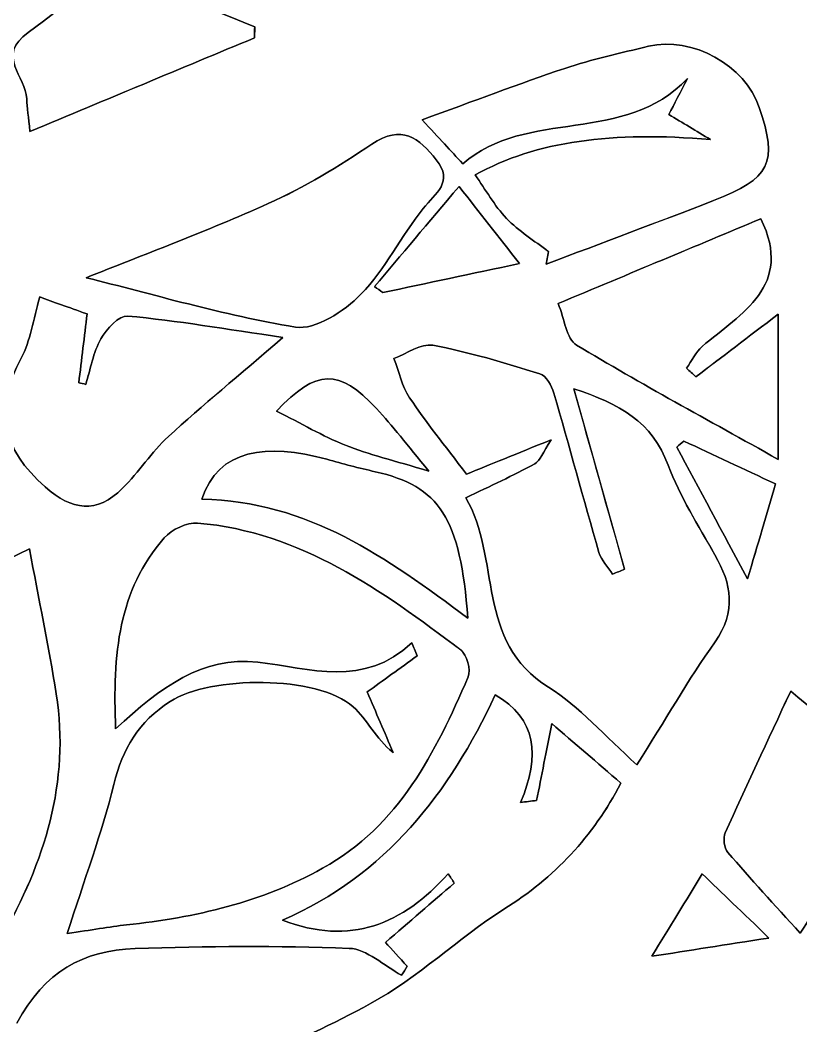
# Model space of a CAD drawing. Extents: x 105 to 524, y 66 to 486.
# Drawn here: x 351 to 393.5, y 252.7 to 307.4 of the extents above; entities that cross this region are included whole.
import ezdxf

# ---------------------------------------------------------------- set-up
doc = ezdxf.new("R2010")
doc.units = 0
doc.layers.add('tree', color=7, linetype='CONTINUOUS')

msp = doc.modelspace()

# ---------------------------------------------------------------- linework, layer by layer
at = {"layer": 'tree', "color": 7}
for p, q in [((363.787302, 307.029594), (363.782363, 306.428352)), ((363.787302, 307.029594), (363.782469, 306.428352)), ((363.782222, 306.428271), (363.782363, 306.428271)), ((379.65694, 294.110442), (379.776814, 294.792312)), ((379.65694, 294.110442), (379.776814, 294.792312)), ((379.776884, 294.792446), (379.656975, 294.110576)), ((379.776884, 294.792446), (379.656975, 294.110576)), ((379.776884, 294.792446), (379.776884, 294.792446)), ((354.622065, 293.373443), (354.622065, 293.373443)), ((354.6221, 293.373524), (354.6221, 293.373524)), ((370.304095, 292.890501), (370.304095, 292.890501)), ((370.304131, 292.890476), (370.304131, 292.890476)), ((380.302805, 291.966347), (380.302805, 291.966347)), ((380.302946, 291.966452), (380.302946, 291.966452)), ((392.276436, 283.489012), (392.276436, 291.393245)), ((392.276436, 283.489012), (392.276436, 291.393245)), ((392.276577, 291.393139), (392.276577, 283.488906)), ((392.276577, 291.393139), (392.276577, 283.488906)), ((365.327071, 290.12944), (365.327071, 290.12944)), ((365.327177, 290.129359), (365.327177, 290.129359)), ((381.153211, 287.331937), (383.91779, 277.508645)), ((381.153211, 287.331933), (383.91779, 277.508642)), ((364.982689, 286.119574), (364.982689, 286.119574)), ((364.982795, 286.119574), (364.982795, 286.119574)), ((387.13791, 284.486717), (387.13791, 284.486717)), ((387.138016, 284.486826), (387.138016, 284.486826)), ((360.914456, 281.317922), (360.914456, 281.317922)), ((360.914491, 281.317898), (360.914491, 281.317898)), ((375.274875, 281.397721), (375.274911, 281.397721)), ((375.274981, 281.397749), (375.274946, 281.397749)), ((392.954722, 270.874779), (392.954722, 270.874779)), ((392.954722, 270.874702), (392.954722, 270.874702)), ((356.220536, 268.82936), (356.220536, 268.82936)), ((356.220607, 268.829278), (356.220607, 268.829278)), ((391.77147, 257.447165), (391.77147, 257.447165)), ((391.77154, 257.447059), (391.77154, 257.447059)), ((372.086858, 255.916553), (372.086858, 255.916564)), ((372.086928, 255.916659), (372.086928, 255.916645))]:
    msp.add_line(p, q, dxfattribs=at)
for points in [[(314.693991, 485.646659), (430.535717, 485.646656), (524.44399, 391.738384), (524.443995, 275.896658)], [(351.465836, 306.719362), (353.690484, 308.285469), (355.605644, 310.534251), (358.798566, 309.098696)], [(351.465836, 306.719362), (353.690484, 308.285469), (355.605644, 310.534251), (358.798566, 309.098696)], [(358.798319, 309.098883), (355.605397, 310.53417), (353.690237, 308.285656), (351.465857, 306.719549)], [(358.798319, 309.098883), (355.605397, 310.53417), (353.690237, 308.285656), (351.465857, 306.719549)], [(363.787302, 307.029513), (362.122896, 307.716456), (360.439794, 308.360946), (358.798319, 309.098883)], [(363.787302, 307.029513), (362.122896, 307.716456), (360.439794, 308.360946), (358.798319, 309.098883)], [(358.798566, 309.098696), (360.440041, 308.361027), (362.123143, 307.716269), (363.787302, 307.029594)], [(358.798566, 309.098696), (360.440041, 308.361027), (362.123143, 307.716269), (363.787302, 307.029594)], [(363.782363, 306.428271), (363.785891, 306.628775), (363.785891, 306.829277), (363.787302, 307.029513)], [(363.782363, 306.428271), (363.785891, 306.628775), (363.785891, 306.829277), (363.787302, 307.029513)], [(351.465857, 306.719549), (349.672458, 305.456996), (351.345158, 304.308178), (351.384676, 303.113436)], [(351.465857, 306.719549), (349.672458, 305.456996), (351.345158, 304.308178), (351.384676, 303.113436)], [(351.384926, 303.11325), (351.345137, 304.308256), (349.672709, 305.456809), (351.465836, 306.719362)], [(351.384926, 303.11325), (351.345137, 304.308256), (349.672709, 305.456809), (351.465836, 306.719362)], [(385.223773, 305.968132), (387.596345, 306.534929), (390.464569, 304.931978), (391.242162, 302.64075)], [(385.223773, 305.968132), (387.596345, 306.534929), (390.464569, 304.931978), (391.242162, 302.64075)], [(391.242232, 302.64088), (390.464604, 304.932112), (387.596415, 306.535063), (385.223808, 305.967998)], [(391.242233, 302.64088), (390.464604, 304.932112), (387.596415, 306.535063), (385.223808, 305.967998)], [(363.782469, 306.428352), (359.775901, 304.758118), (355.769333, 303.087888), (351.559834, 301.333288)], [(363.782469, 306.428352), (359.775901, 304.758118), (355.769333, 303.087888), (351.559834, 301.333288)], [(351.559851, 301.33321), (355.769086, 303.087807), (359.775936, 304.758041), (363.782222, 306.428271)], [(351.559851, 301.33321), (355.769086, 303.087807), (359.775936, 304.758041), (363.782222, 306.428271)], [(380.658582, 304.761642), (382.148891, 305.258495), (383.692859, 305.6021), (385.223773, 305.968132)], [(380.658582, 304.761642), (382.148891, 305.258495), (383.692859, 305.6021), (385.223773, 305.968132)], [(385.223808, 305.967998), (383.692647, 305.602234), (382.148927, 305.258361), (380.658617, 304.761777)], [(385.223808, 305.967998), (383.692647, 305.602234), (382.148927, 305.258361), (380.658617, 304.761777)], [(372.902586, 301.965554), (375.717647, 302.987555), (378.169029, 303.931867), (380.658582, 304.761642)], [(372.902586, 301.965554), (375.717647, 302.987555), (378.169029, 303.931867), (380.658582, 304.761642)], [(380.658617, 304.761777), (378.169064, 303.932001), (375.717717, 302.987689), (372.902621, 301.96542)], [(380.658617, 304.761777), (378.169064, 303.932001), (375.717717, 302.987689), (372.902621, 301.96542)], [(387.333349, 304.210328), (383.927315, 300.581526), (378.582379, 302.612182), (375.108011, 299.57474)], [(387.333349, 304.210328), (383.927315, 300.581526), (378.582379, 302.612182), (375.108011, 299.57474)], [(375.108082, 299.574874), (378.582167, 302.612048), (383.927385, 300.58166), (387.333384, 304.210194)], [(375.108082, 299.574874), (378.582167, 302.612048), (383.927385, 300.58166), (387.333384, 304.210194)], [(387.333384, 304.210194), (386.972881, 303.507235), (386.61213, 302.804273), (386.328285, 302.251089)], [(387.333384, 304.210194), (386.972881, 303.507235), (386.61213, 302.804273), (386.328285, 302.251089)], [(386.328497, 302.250955), (386.612059, 302.804142), (386.972845, 303.507101), (387.333349, 304.210328)], [(386.328497, 302.250955), (386.612059, 302.804142), (386.972845, 303.507101), (387.333349, 304.210328)], [(351.384676, 303.113436), (351.401221, 302.61632), (351.479743, 302.121069), (351.559851, 301.33321)], [(351.384676, 303.113436), (351.401221, 302.61632), (351.479743, 302.121069), (351.559851, 301.33321)], [(351.559834, 301.333288), (351.479989, 302.12115), (351.401214, 302.616133), (351.384926, 303.11325)], [(351.559834, 301.333288), (351.479989, 302.12115), (351.401214, 302.616133), (351.384926, 303.11325)], [(388.744919, 297.567445), (391.854267, 298.770728), (392.263877, 299.629604), (391.242232, 302.64088)], [(388.744919, 297.567445), (391.854267, 298.770728), (392.263877, 299.629604), (391.242233, 302.64088)], [(391.242162, 302.64075), (392.263842, 299.629738), (391.854196, 298.770594), (388.74513, 297.567311)], [(391.242162, 302.64075), (392.263842, 299.629738), (391.854196, 298.770594), (388.74513, 297.567311)], [(386.328285, 302.251089), (387.057265, 301.814043), (387.823392, 301.354836), (388.589767, 300.89536)], [(386.328285, 302.251089), (387.057265, 301.814043), (387.823393, 301.354836), (388.589767, 300.89536)], [(388.589732, 300.895494), (387.823604, 301.354702), (387.05723, 301.814177), (386.328497, 302.250955)], [(388.589732, 300.895494), (387.823604, 301.354702), (387.05723, 301.814177), (386.328497, 302.250955)], [(370.165559, 300.64982), (371.775249, 301.73216), (372.729901, 300.977138), (373.670901, 299.790407)], [(370.165559, 300.64982), (371.775249, 301.73216), (372.729901, 300.977138), (373.670901, 299.790407)], [(373.670901, 299.790326), (372.729866, 300.977057), (371.775214, 301.732079), (370.165559, 300.649739)], [(373.670901, 299.790326), (372.729866, 300.977057), (371.775214, 301.732079), (370.165559, 300.649739)], [(375.108011, 299.57474), (374.435088, 300.304133), (373.867362, 300.91979), (372.902586, 301.965554)], [(375.108011, 299.57474), (374.435088, 300.304133), (373.867362, 300.91979), (372.902586, 301.965554)], [(372.902621, 301.96542), (373.867433, 300.919924), (374.435123, 300.304267), (375.108082, 299.574874)], [(372.902621, 301.96542), (373.867433, 300.919924), (374.435123, 300.304267), (375.108082, 299.574874)], [(375.788943, 298.965758), (379.086286, 300.821273), (383.296054, 301.339218), (388.589732, 300.895494)], [(375.788943, 298.965758), (379.086286, 300.821273), (383.296054, 301.339218), (388.589732, 300.895494)], [(388.589767, 300.89536), (383.296125, 301.339084), (379.086322, 300.821408), (375.789014, 298.965624)], [(388.589767, 300.89536), (383.296125, 301.339084), (379.086322, 300.821407), (375.789014, 298.965624)], [(370.165559, 300.649739), (368.368157, 299.441115), (366.495436, 298.290163), (364.524466, 297.406187)], [(370.165559, 300.649739), (368.368157, 299.441115), (366.495436, 298.290163), (364.524466, 297.406187)], [(364.524502, 297.406), (366.495471, 298.289976), (368.368157, 299.441196), (370.165559, 300.64982)], [(364.524502, 297.406), (366.495471, 298.289976), (368.368157, 299.441196), (370.165559, 300.64982)], [(372.959242, 297.139208), (373.630296, 297.977528), (374.630068, 298.580369), (373.670901, 299.790326)], [(372.959242, 297.139208), (373.630296, 297.977528), (374.630068, 298.580369), (373.670901, 299.790326)], [(373.670901, 299.790407), (374.630103, 298.58045), (373.630331, 297.977606), (372.959277, 297.139021)], [(373.670901, 299.790407), (374.630103, 298.58045), (373.630331, 297.977606), (372.959277, 297.139021)], [(377.491025, 296.602175), (376.829849, 297.293122), (376.354799, 298.162144), (375.788943, 298.965758)], [(377.491025, 296.602175), (376.829849, 297.293122), (376.354799, 298.162144), (375.788943, 298.965758)], [(375.789014, 298.965624), (376.354587, 298.162278), (376.829884, 297.293256), (377.491061, 296.602309)], [(375.789014, 298.965624), (376.354587, 298.162278), (376.829884, 297.293256), (377.491061, 296.602309)], [(370.304095, 292.890501), (371.755952, 294.610123), (373.207562, 296.330014), (374.906434, 298.342251)], [(370.304095, 292.890501), (371.755952, 294.610123), (373.207562, 296.330014), (374.906434, 298.342251)], [(374.906469, 298.342223), (373.207597, 296.329989), (371.755988, 294.610367), (370.304131, 292.890476)], [(374.906469, 298.342223), (373.207597, 296.329989), (371.755988, 294.610367), (370.304131, 292.890476)], [(374.906434, 298.342251), (376.0349, 296.905091), (377.024547, 295.644944), (378.201873, 294.145578)], [(374.906434, 298.342251), (376.0349, 296.905091), (377.024547, 295.644944), (378.201873, 294.145578)], [(378.201908, 294.14555), (377.024547, 295.645184), (376.034935, 296.905066), (374.906469, 298.342223)], [(378.201908, 294.14555), (377.024547, 295.645184), (376.034935, 296.905066), (374.906469, 298.342223)], [(364.524466, 297.406187), (361.129933, 295.883598), (357.63394, 294.586872), (354.622065, 293.373443)], [(364.524466, 297.406187), (361.129933, 295.883598), (357.63394, 294.586872), (354.622065, 293.373443)], [(354.6221, 293.373524), (357.633976, 294.586949), (361.129968, 295.883411), (364.524502, 297.406)], [(354.6221, 293.373524), (357.633976, 294.586949), (361.129968, 295.883411), (364.524502, 297.406)], [(388.74513, 297.567311), (385.722601, 296.397669), (382.686948, 295.261397), (379.65694, 294.110442)], [(388.74513, 297.567311), (385.722601, 296.397669), (382.686948, 295.261397), (379.65694, 294.110442)], [(379.656975, 294.110576), (382.687019, 295.261531), (385.722389, 296.397803), (388.744919, 297.567445)], [(379.656975, 294.110576), (382.687019, 295.261531), (385.722389, 296.397803), (388.744919, 297.567445)], [(369.565802, 292.473182), (370.898032, 293.829447), (371.757046, 295.637172), (372.959242, 297.139208)], [(369.565802, 292.473182), (370.898032, 293.829447), (371.757046, 295.637172), (372.959242, 297.139208)], [(372.959277, 297.139021), (371.757081, 295.636985), (370.898032, 293.829525), (369.565802, 292.473264)], [(372.959277, 297.139021), (371.757081, 295.636985), (370.898032, 293.829525), (369.565802, 292.473264)], [(379.776814, 294.792312), (379.007229, 295.388213), (378.156717, 295.906691), (377.491025, 296.602175)], [(379.776814, 294.792312), (379.007229, 295.388213), (378.156717, 295.906691), (377.491025, 296.602175)], [(377.491061, 296.602309), (378.156787, 295.906825), (379.007299, 295.388348), (379.776884, 294.792446)], [(377.491061, 296.602309), (378.156787, 295.906825), (379.007299, 295.388347), (379.776884, 294.792446)], [(380.302805, 291.966347), (384.220438, 293.606943), (387.816302, 295.112715), (391.328592, 296.583248)], [(380.302805, 291.966347), (384.220438, 293.606943), (387.816302, 295.112715), (391.328592, 296.583248)], [(391.328734, 296.583354), (387.816443, 295.112556), (384.220579, 293.606784), (380.302946, 291.966452)], [(391.328734, 296.583354), (387.816443, 295.112556), (384.220579, 293.606784), (380.302946, 291.966452)], [(388.143574, 289.637311), (390.266484, 291.455718), (393.114389, 292.901956), (391.328734, 296.583354)], [(388.143574, 289.637311), (390.266484, 291.455718), (393.114389, 292.901956), (391.328734, 296.583354)], [(391.328592, 296.583248), (393.114248, 292.901846), (390.266343, 291.455613), (388.143715, 289.637474)], [(391.328592, 296.583248), (393.114248, 292.901846), (390.266343, 291.455613), (388.143715, 289.637474)], [(378.201873, 294.145578), (375.558791, 293.584919), (373.163218, 293.076588), (370.767681, 292.568521)], [(378.201873, 294.145578), (375.558791, 293.584919), (373.163218, 293.076588), (370.767681, 292.568521)], [(370.767716, 292.568496), (373.163253, 293.076828), (375.558826, 293.584891), (378.201908, 294.14555)], [(370.767716, 292.568496), (373.163253, 293.076828), (375.558826, 293.584891), (378.201908, 294.14555)], [(354.622065, 293.373443), (358.207804, 292.488401), (362.062959, 291.343588), (366.000101, 290.690554)], [(354.622065, 293.373443), (358.207804, 292.488401), (362.062959, 291.343588), (366.000101, 290.690554)], [(365.999854, 290.690632), (362.062959, 291.343669), (358.207557, 292.488482), (354.6221, 293.373524)], [(365.999854, 290.690632), (362.062959, 291.343669), (358.207557, 292.488482), (354.6221, 293.373524)], [(370.767681, 292.568521), (370.613058, 292.67585), (370.458436, 292.783175), (370.304095, 292.890501)], [(370.767681, 292.568521), (370.613058, 292.67585), (370.458436, 292.783175), (370.304095, 292.890501)], [(370.304131, 292.890476), (370.458471, 292.783147), (370.613093, 292.675822), (370.767716, 292.568496)], [(370.304131, 292.890476), (370.458471, 292.783147), (370.613093, 292.675822), (370.767716, 292.568496)], [(351.077918, 288.992903), (351.59436, 289.941483), (351.730014, 291.097779), (352.089706, 292.329895)], [(351.077918, 288.992903), (351.59436, 289.941483), (351.730014, 291.097779), (352.089706, 292.329895)], [(352.089519, 292.329814), (351.730091, 291.097698), (351.594441, 289.94167), (351.077996, 288.992822)], [(352.089519, 292.329814), (351.730091, 291.097698), (351.594441, 289.94167), (351.077996, 288.992822)], [(354.666656, 291.401257), (353.637779, 291.772093), (352.82572, 292.064701), (352.089519, 292.329814)], [(354.666656, 291.401257), (353.637779, 291.772093), (352.82572, 292.064701), (352.089519, 292.329814)], [(352.089706, 292.329895), (352.82565, 292.064518), (353.637956, 291.771906), (354.666832, 291.401334)], [(352.089706, 292.329895), (352.82565, 292.064518), (353.637956, 291.771906), (354.666832, 291.401334)], [(369.565802, 292.473264), (368.661915, 291.552715), (367.083199, 290.510955), (365.999854, 290.690632)], [(369.565802, 292.473264), (368.661915, 291.552715), (367.083199, 290.510955), (365.999854, 290.690632)], [(366.000101, 290.690554), (367.083164, 290.510874), (368.661879, 291.552902), (369.565802, 292.473182)], [(366.000101, 290.690554), (367.083164, 290.510874), (368.661879, 291.552902), (369.565802, 292.473182)], [(381.306317, 289.708756), (380.745259, 290.047557), (380.644859, 291.148851), (380.302805, 291.966347)], [(381.306317, 289.708756), (380.745259, 290.047557), (380.644859, 291.148851), (380.302805, 291.966347)], [(380.302946, 291.966452), (380.645, 291.148957), (380.745153, 290.047394), (381.306176, 289.708865)], [(380.302946, 291.966452), (380.645, 291.148957), (380.745153, 290.047394), (381.306176, 289.708865)], [(354.666832, 291.401334), (354.521029, 290.187373), (354.36937, 288.923755), (354.217711, 287.660133)], [(354.666832, 291.401334), (354.521029, 290.187373), (354.36937, 288.923755), (354.217711, 287.660133)], [(354.217781, 287.660052), (354.369441, 288.923674), (354.521135, 290.187292), (354.666656, 291.401257)], [(354.217781, 287.660052), (354.369441, 288.923674), (354.521135, 290.187292), (354.666656, 291.401257)], [(355.415885, 290.044272), (355.717898, 290.58544), (356.417245, 291.332454), (356.873881, 291.289472)], [(355.415885, 290.044272), (355.717898, 290.58544), (356.417245, 291.332454), (356.873881, 291.289472)], [(356.873951, 291.289391), (356.417316, 291.332373), (355.717969, 290.585363), (355.415956, 290.044459)], [(356.873951, 291.289391), (356.417316, 291.332373), (355.717969, 290.585363), (355.415956, 290.044459)], [(356.873881, 291.289472), (359.559684, 291.037172), (362.226013, 290.579835), (365.327071, 290.12944)], [(356.873881, 291.289472), (359.559684, 291.037172), (362.226013, 290.579835), (365.327071, 290.12944)], [(365.327177, 290.129359), (362.226119, 290.579757), (359.559507, 291.037095), (356.873951, 291.289391)], [(365.327177, 290.129359), (362.226119, 290.579757), (359.559507, 291.037095), (356.873951, 291.289391)], [(392.276436, 291.393245), (390.621379, 290.133363), (389.20928, 289.058498), (387.796969, 287.983634)], [(392.276436, 291.393245), (390.621379, 290.133363), (389.20928, 289.058498), (387.796969, 287.983634)], [(387.797075, 287.983792), (389.209174, 289.05866), (390.621238, 290.133257), (392.276577, 291.393139)], [(387.797075, 287.983792), (389.209174, 289.05866), (390.621238, 290.133257), (392.276577, 291.393139)], [(355.415956, 290.044459), (355.000454, 289.299848), (354.856521, 288.403594), (354.596171, 287.572482)], [(355.415956, 290.044459), (355.000454, 289.299848), (354.856521, 288.403594), (354.596171, 287.572482)], [(354.596347, 287.572563), (354.85645, 288.403676), (355.000384, 289.299661), (355.415885, 290.044272)], [(354.596347, 287.572563), (354.85645, 288.403676), (355.000384, 289.299661), (355.415885, 290.044272)], [(359.092218, 284.728871), (360.946488, 286.43381), (362.895303, 288.035697), (365.327177, 290.129359)], [(359.092218, 284.728871), (360.946488, 286.43381), (362.895303, 288.035697), (365.327177, 290.129359)], [(365.327071, 290.12944), (362.89548, 288.035774), (360.946665, 286.433623), (359.092394, 284.728952)], [(365.327071, 290.12944), (362.89548, 288.035774), (360.946665, 286.433623), (359.092394, 284.728952)], [(371.365004, 288.983981), (372.072112, 289.241618), (372.837428, 289.815626), (373.475356, 289.697887)], [(371.365004, 288.983981), (372.072112, 289.241618), (372.837428, 289.815626), (373.475356, 289.697887)], [(373.475179, 289.697922), (372.837498, 289.815658), (372.071935, 289.24165), (371.36511, 288.984013)], [(373.475179, 289.697918), (372.837498, 289.815655), (372.071935, 289.241646), (371.36511, 288.984009)], [(379.307725, 288.143558), (377.386709, 288.743464), (375.449359, 289.333224), (373.475179, 289.697922)], [(379.307725, 288.143555), (377.386709, 288.743461), (375.449359, 289.33322), (373.475179, 289.697918)], [(373.475356, 289.697887), (375.449289, 289.333192), (377.386603, 288.743432), (379.307654, 288.143527)], [(373.475356, 289.697887), (375.449289, 289.333192), (377.386603, 288.743432), (379.307654, 288.143527)], [(381.306176, 289.708865), (384.806437, 287.596245), (388.409815, 285.654224), (392.276436, 283.489012)], [(381.306176, 289.708865), (384.806437, 287.596245), (388.409815, 285.654224), (392.276436, 283.489012)], [(392.276577, 283.488906), (388.409674, 285.654119), (384.806578, 287.596139), (381.306317, 289.708756)], [(392.276577, 283.488906), (388.409674, 285.654119), (384.806578, 287.596139), (381.306317, 289.708756)], [(387.282373, 288.452186), (387.565971, 288.851587), (387.782788, 289.328416), (388.143574, 289.637311)], [(387.282373, 288.452186), (387.565971, 288.851587), (387.782788, 289.328416), (388.143574, 289.637311)], [(388.143715, 289.637474), (387.782682, 289.32831), (387.565829, 288.851481), (387.282514, 288.452077)], [(388.143715, 289.637474), (387.782682, 289.32831), (387.565829, 288.851481), (387.282514, 288.452077)], [(352.390654, 281.987858), (350.043164, 284.048415), (349.580662, 286.243), (351.077918, 288.992903)], [(352.390654, 281.987858), (350.043164, 284.048415), (349.580662, 286.243), (351.077918, 288.992903)], [(351.077996, 288.992822), (349.58074, 286.242919), (350.043242, 284.048338), (352.390467, 281.987777)], [(351.077996, 288.992822), (349.58074, 286.242919), (350.043242, 284.048338), (352.390467, 281.987777)], [(372.218162, 286.843329), (371.802413, 287.469665), (371.64137, 288.265002), (371.365004, 288.983981)], [(372.218162, 286.843329), (371.802413, 287.469665), (371.64137, 288.265002), (371.365004, 288.983981)], [(371.36511, 288.984013), (371.641476, 288.265034), (371.802484, 287.4697), (372.218267, 286.843361)], [(371.36511, 288.984009), (371.641476, 288.26503), (371.802484, 287.469696), (372.218268, 286.843357)], [(370.414409, 286.259203), (368.360925, 288.458593), (367.168359, 288.417212), (364.982689, 286.119574)], [(370.414409, 286.259203), (368.360925, 288.458593), (367.168359, 288.417212), (364.982689, 286.119574)], [(364.982795, 286.119574), (367.168465, 288.417212), (368.360784, 288.458592), (370.414515, 286.259203)], [(364.982795, 286.119574), (367.168465, 288.417212), (368.360784, 288.458592), (370.414515, 286.259203)], [(387.796969, 287.983634), (387.625519, 288.139819), (387.454069, 288.296001), (387.282373, 288.452186)], [(387.796969, 287.983634), (387.625519, 288.139819), (387.454069, 288.296001), (387.282373, 288.452186)], [(387.282514, 288.452077), (387.453964, 288.295895), (387.625378, 288.139978), (387.797075, 287.983792)], [(387.282514, 288.452077), (387.453964, 288.295895), (387.625378, 288.139978), (387.797075, 287.983792)], [(379.307654, 288.143527), (379.642758, 288.038868), (379.950663, 287.496899), (380.067079, 287.097495)], [(379.307654, 288.143527), (379.642758, 288.038868), (379.950663, 287.496899), (380.067079, 287.097495)], [(380.067185, 287.097526), (379.950733, 287.496931), (379.642864, 288.038903), (379.307725, 288.143558)], [(380.067185, 287.097523), (379.950733, 287.496927), (379.642864, 288.0389), (379.307725, 288.143555)], [(354.217711, 287.660133), (354.344005, 287.631029), (354.470053, 287.601664), (354.596347, 287.572563)], [(354.217711, 287.660133), (354.344005, 287.631029), (354.470053, 287.601664), (354.596347, 287.572563)], [(354.596171, 287.572482), (354.470123, 287.601833), (354.343829, 287.630951), (354.217781, 287.660052)], [(354.596171, 287.572482), (354.470123, 287.601833), (354.343829, 287.630951), (354.217781, 287.660052)], [(386.286904, 283.175047), (385.419847, 285.527415), (383.637155, 286.519246), (381.153211, 287.331937)], [(386.286904, 283.175043), (385.419847, 285.527411), (383.637155, 286.519243), (381.153211, 287.331933)], [(383.917719, 277.50861), (383.019159, 280.701432), (382.120563, 283.894258), (381.153388, 287.331905)], [(381.153388, 287.331905), (383.637331, 286.519214), (385.419776, 285.52738), (386.286834, 283.175011)], [(383.917719, 277.50861), (383.019159, 280.701432), (382.120563, 283.894258), (381.153388, 287.331905)], [(381.153388, 287.331905), (383.637331, 286.519214), (385.419776, 285.52738), (386.286834, 283.175011)], [(375.310682, 282.688305), (374.106369, 284.287789), (373.095661, 285.521238), (372.218162, 286.843329)], [(375.310682, 282.688305), (374.106369, 284.287789), (373.095661, 285.521238), (372.218162, 286.843329)], [(372.218267, 286.843361), (373.095732, 285.521273), (374.106475, 284.287821), (375.310788, 282.68834)], [(372.218268, 286.843357), (373.095732, 285.521269), (374.106475, 284.287817), (375.310788, 282.688337)], [(380.067079, 287.097495), (380.907431, 284.215702), (381.678639, 281.313886), (382.51765, 278.431561)], [(380.067079, 287.097495), (380.907431, 284.215702), (381.678639, 281.313886), (382.51765, 278.431561)], [(382.517756, 278.431597), (381.678709, 281.313922), (380.907537, 284.215738), (380.067185, 287.097526)], [(382.517756, 278.431593), (381.678709, 281.313918), (380.907537, 284.215734), (380.067185, 287.097523)], [(373.268734, 282.845588), (372.05853, 284.301166), (371.285735, 285.326374), (370.414409, 286.259203)], [(373.268734, 282.845588), (372.05853, 284.301166), (371.285735, 285.326374), (370.414409, 286.259203)], [(370.414515, 286.259203), (371.285841, 285.326374), (372.058389, 284.301166), (373.26884, 282.845588)], [(370.414515, 286.259203), (371.285841, 285.326374), (372.058389, 284.301166), (373.26884, 282.845588)], [(364.982689, 286.119574), (366.31439, 285.448117), (367.478663, 284.758504), (368.72037, 284.263521)], [(364.982689, 286.119574), (366.31439, 285.448117), (367.478663, 284.758504), (368.72037, 284.263521)], [(368.720194, 284.263521), (367.478486, 284.758504), (366.314496, 285.448117), (364.982795, 286.119574)], [(368.720194, 284.263521), (367.478486, 284.758504), (366.314496, 285.448117), (364.982795, 286.119574)], [(359.092394, 284.728952), (358.175948, 283.88636), (357.484045, 282.80402), (356.601219, 281.919243)], [(359.092394, 284.728952), (358.175948, 283.88636), (357.484045, 282.80402), (356.601219, 281.919243)], [(356.601324, 281.919165), (357.484116, 282.804207), (358.175736, 283.886279), (359.092218, 284.728871)], [(356.601324, 281.919165), (357.484116, 282.804207), (358.175736, 283.886279), (359.092218, 284.728871)], [(367.707227, 283.495687), (364.456098, 284.394077), (361.797247, 284.073166), (360.914456, 281.317922)], [(367.707228, 283.495686), (364.456098, 284.394077), (361.797247, 284.073166), (360.914456, 281.317922)], [(360.914491, 281.317898), (361.797318, 284.073138), (364.456169, 284.394049), (367.707298, 283.495658)], [(360.914491, 281.317898), (361.797318, 284.073138), (364.456169, 284.394049), (367.707298, 283.495658)], [(373.26884, 282.845588), (371.36705, 283.427339), (370.005963, 283.750918), (368.720194, 284.263521)], [(373.26884, 282.845588), (371.36705, 283.427339), (370.005963, 283.750918), (368.720194, 284.263521)], [(368.72037, 284.263521), (370.005857, 283.751186), (371.366944, 283.427339), (373.268734, 282.845588)], [(368.72037, 284.263521), (370.005857, 283.751186), (371.366944, 283.427339), (373.268734, 282.845588)], [(379.922899, 284.558772), (378.042699, 283.796274), (376.552672, 283.191832), (375.310682, 282.688305)], [(379.922899, 284.558772), (378.042699, 283.796274), (376.552672, 283.191832), (375.310682, 282.688305)], [(375.310788, 282.68834), (376.552495, 283.191864), (378.042805, 283.79631), (379.922969, 284.558807)], [(375.310788, 282.688337), (376.552495, 283.19186), (378.042805, 283.796306), (379.922969, 284.558803)], [(379.025397, 283.248964), (379.320743, 283.410223), (379.458784, 283.859284), (379.922899, 284.558772)], [(379.025397, 283.248964), (379.320743, 283.410223), (379.458784, 283.859284), (379.922899, 284.558772)], [(379.922969, 284.558807), (379.458608, 283.859316), (379.320813, 283.410254), (379.025467, 283.249)], [(379.922969, 284.558803), (379.458608, 283.859312), (379.320813, 283.410251), (379.025468, 283.248996)], [(387.13791, 284.486717), (387.010804, 284.376456), (386.883698, 284.266192), (386.756346, 284.155928)], [(387.13791, 284.486717), (387.010804, 284.376456), (386.883698, 284.266192), (386.756346, 284.155928)], [(386.756346, 284.155928), (387.988704, 281.861228), (389.221063, 279.566529), (390.60882, 276.982421)], [(386.756346, 284.155928), (387.988704, 281.861228), (389.221063, 279.566529), (390.60882, 276.982421)], [(386.756416, 284.156037), (386.883522, 284.266298), (387.010875, 284.376562), (387.138016, 284.486826)], [(386.756416, 284.156037), (386.883522, 284.266298), (387.010875, 284.376562), (387.138016, 284.486826)], [(390.608891, 276.982262), (389.221133, 279.56637), (387.988775, 281.861334), (386.756416, 284.156037)], [(390.608891, 276.982262), (389.221133, 279.56637), (387.988775, 281.861334), (386.756416, 284.156037)], [(392.130104, 282.153572), (390.390133, 282.966795), (388.764145, 283.72689), (387.13791, 284.486717)], [(392.130104, 282.153572), (390.390133, 282.966795), (388.764145, 283.72689), (387.13791, 284.486717)], [(387.138016, 284.486826), (388.763969, 283.726999), (390.390204, 282.966904), (392.130174, 282.153681)], [(387.138016, 284.486826), (388.763969, 283.726999), (390.390204, 282.966904), (392.130174, 282.153681)], [(370.347663, 282.820223), (369.461627, 283.01859), (368.582822, 283.253801), (367.707227, 283.495687)], [(370.347663, 282.820223), (369.461627, 283.01859), (368.582822, 283.253801), (367.707228, 283.495686)], [(367.707298, 283.495658), (368.582892, 283.253773), (369.461415, 283.018565), (370.347699, 282.820198)], [(367.707298, 283.495658), (368.582892, 283.253773), (369.461415, 283.018565), (370.347699, 282.820198)], [(375.274911, 281.397721), (376.620229, 282.051023), (377.847225, 282.605275), (379.025397, 283.248964)], [(375.274911, 281.397721), (376.620229, 282.051023), (377.847225, 282.605275), (379.025397, 283.248964)], [(379.025467, 283.249), (377.847331, 282.605307), (376.620299, 282.051054), (375.274981, 281.397752)], [(379.025468, 283.248996), (377.847331, 282.605304), (376.620299, 282.051051), (375.274981, 281.397749)], [(386.286834, 283.175011), (386.916507, 281.466869), (387.928556, 279.892749), (388.833783, 278.294867)], [(386.286834, 283.175011), (386.916507, 281.466869), (387.928556, 279.892749), (388.833783, 278.294867)], [(388.833889, 278.294902), (387.928626, 279.892781), (386.916577, 281.4669), (386.286904, 283.175047)], [(388.833889, 278.294899), (387.928626, 279.892778), (386.916577, 281.466897), (386.286904, 283.175043)], [(375.385259, 274.843903), (374.992159, 280.300194), (373.833531, 282.040108), (370.347663, 282.820223)], [(375.385259, 274.843903), (374.992159, 280.300194), (373.833531, 282.040108), (370.347663, 282.820223)], [(370.347699, 282.820198), (373.833566, 282.04008), (374.99223, 280.300165), (375.385295, 274.843879)], [(370.347699, 282.820198), (373.833566, 282.04008), (374.99223, 280.300165), (375.385295, 274.843879)], [(352.390467, 281.987777), (353.841509, 280.714281), (355.185521, 280.499894), (356.601324, 281.919165)], [(352.390467, 281.987777), (353.841509, 280.714281), (355.185521, 280.499894), (356.601324, 281.919165)], [(356.601219, 281.919243), (355.185698, 280.499975), (353.841438, 280.714094), (352.390654, 281.987858)], [(356.601219, 281.919243), (355.185698, 280.499975), (353.841438, 280.714094), (352.390654, 281.987858)], [(390.60882, 276.982421), (391.182684, 278.93325), (391.638755, 280.483074), (392.130104, 282.153572)], [(390.60882, 276.982421), (391.182684, 278.93325), (391.638755, 280.483074), (392.130104, 282.153572)], [(392.130174, 282.153681), (391.638861, 280.483179), (391.182754, 278.933092), (390.608891, 276.982262)], [(392.130174, 282.153681), (391.638861, 280.483179), (391.182754, 278.933092), (390.608891, 276.982262)], [(360.914456, 281.317922), (366.670061, 281.217539), (370.977583, 278.160339), (375.385259, 274.843903)], [(360.914456, 281.317922), (366.670061, 281.217539), (370.977583, 278.160339), (375.385259, 274.843903)], [(375.385295, 274.843879), (370.977654, 278.160314), (366.669849, 281.217511), (360.914491, 281.317898)], [(375.385295, 274.843879), (370.977654, 278.160314), (366.669849, 281.217511), (360.914491, 281.317898)], [(379.779742, 271.09039), (375.782487, 273.563969), (377.198326, 278.151766), (375.274875, 281.397721)], [(379.779742, 271.09039), (375.782487, 273.563969), (377.198326, 278.151766), (375.274875, 281.397721)], [(375.274946, 281.397752), (377.198396, 278.151802), (375.782593, 273.564001), (379.779812, 271.090425)], [(375.274946, 281.397749), (377.198396, 278.151798), (375.782593, 273.563997), (379.779812, 271.090422)], [(360.68187, 280.023598), (360.094918, 280.07406), (359.275662, 279.674655), (358.870285, 279.214382)], [(360.68187, 280.023598), (360.094918, 280.07406), (359.275662, 279.674655), (358.870285, 279.214382)], [(358.870391, 279.214569), (359.275733, 279.674842), (360.094989, 280.073978), (360.68194, 280.023785)], [(358.870391, 279.214569), (359.275733, 279.674842), (360.094989, 280.073978), (360.68194, 280.023785)], [(374.995899, 273.126683), (370.683049, 276.366496), (366.30931, 279.542501), (360.68187, 280.023598)], [(374.995899, 273.126683), (370.683049, 276.366496), (366.30931, 279.542501), (360.68187, 280.023598)], [(360.68194, 280.023785), (366.309134, 279.54242), (370.68312, 276.366418), (374.996004, 273.12687)], [(360.68194, 280.023785), (366.309134, 279.54242), (370.68312, 276.366418), (374.996004, 273.12687)], [(358.870285, 279.214382), (356.360977, 276.364093), (356.057623, 272.907492), (356.220536, 268.82936)], [(358.870285, 279.214382), (356.360977, 276.364093), (356.057623, 272.907492), (356.220536, 268.82936)], [(356.220607, 268.829278), (356.057729, 272.907414), (356.361083, 276.364012), (358.870391, 279.214569)], [(356.220607, 268.829278), (356.057729, 272.907414), (356.361083, 276.364012), (358.870391, 279.214569)], [(339.352294, 266.188412), (339.035859, 269.607101), (345.130632, 275.726035), (351.531153, 278.615034)], [(339.352294, 266.188412), (339.035859, 269.607101), (345.130632, 275.726035), (351.531153, 278.615034)], [(351.531153, 278.615009), (345.130632, 275.72601), (339.035859, 269.607344), (339.352294, 266.188388)], [(351.531153, 278.615009), (345.130632, 275.72601), (339.035859, 269.607344), (339.352294, 266.188388)], [(351.531153, 278.615034), (352.033978, 275.919597), (352.57632, 273.336025), (352.98888, 270.731626)], [(351.531153, 278.615034), (352.033978, 275.919597), (352.57632, 273.336025), (352.98888, 270.731626)], [(352.98888, 270.731597), (352.576321, 273.335997), (352.033978, 275.919572), (351.531153, 278.615009)], [(352.98888, 270.731597), (352.576321, 273.335997), (352.033978, 275.919572), (351.531153, 278.615009)], [(382.51765, 278.431561), (382.642639, 278.002524), (383.008717, 277.643971), (383.263211, 277.252575)], [(382.51765, 278.431561), (382.642639, 278.002524), (383.008717, 277.643971), (383.263211, 277.252575)], [(383.263316, 277.25261), (383.008823, 277.644003), (382.64271, 278.002559), (382.517756, 278.431597)], [(383.263316, 277.252606), (383.008823, 277.643999), (382.64271, 278.002556), (382.517756, 278.431593)], [(388.833783, 278.294867), (389.738235, 276.698057), (390.007687, 275.221386), (388.838017, 273.563433)], [(388.833783, 278.294867), (389.738235, 276.698057), (390.007687, 275.221386), (388.838017, 273.563433)], [(388.838122, 273.563468), (390.007475, 275.221418), (389.738023, 276.698089), (388.833889, 278.294902)], [(388.838123, 273.563465), (390.007475, 275.221414), (389.738023, 276.698086), (388.833889, 278.294899)], [(383.263211, 277.252575), (383.481368, 277.33801), (383.699526, 277.423178), (383.917719, 277.50861)], [(383.263211, 277.252575), (383.481368, 277.33801), (383.699526, 277.423178), (383.917719, 277.50861)], [(383.91779, 277.508645), (383.699632, 277.42321), (383.481474, 277.338042), (383.263316, 277.25261)], [(383.91779, 277.508642), (383.699632, 277.423206), (383.481474, 277.338039), (383.263316, 277.252606)], [(524.443995, 275.896663), (524.443995, 160.054933), (430.535721, 66.146656), (314.693991, 66.146652)], [(394.549947, 275.233963), (393.180887, 272.45843), (394.216431, 270.708907), (396.427995, 269.170295)], [(394.549947, 275.233963), (393.180887, 272.45843), (394.216431, 270.708907), (396.427995, 269.170295)], [(396.428101, 269.1704), (394.216537, 270.709013), (393.180993, 272.458272), (394.549806, 275.234072)], [(396.428101, 269.1704), (394.216537, 270.709013), (393.180993, 272.458272), (394.549806, 275.234072)], [(363.951414, 272.453093), (366.826306, 272.129779), (369.705714, 271.038627), (372.34054, 273.506597)], [(363.951414, 272.453093), (366.826306, 272.129779), (369.705714, 271.038627), (372.34054, 273.506597)], [(372.340611, 273.506519), (369.705784, 271.038546), (366.826094, 272.129698), (363.951485, 272.453012)], [(372.340611, 273.506519), (369.705784, 271.038546), (366.826094, 272.129698), (363.951485, 272.453012)], [(372.34054, 273.506597), (372.437731, 273.272991), (372.534674, 273.039381), (372.631864, 272.80604)], [(372.34054, 273.506597), (372.437731, 273.272991), (372.534674, 273.039381), (372.631864, 272.80604)], [(372.631688, 272.805959), (372.534744, 273.039568), (372.437554, 273.27291), (372.340611, 273.506519)], [(372.631688, 272.805959), (372.534744, 273.039568), (372.437554, 273.27291), (372.340611, 273.506519)], [(375.399653, 271.65215), (375.562813, 272.029925), (375.32945, 272.876257), (374.995899, 273.126683)], [(375.399653, 271.65215), (375.562813, 272.029925), (375.32945, 272.876257), (374.995899, 273.126683)], [(374.996004, 273.12687), (375.329521, 272.876176), (375.562918, 272.030112), (375.399759, 271.652069)], [(374.996004, 273.12687), (375.329521, 272.876176), (375.562918, 272.030112), (375.399759, 271.652069)], [(388.838017, 273.563433), (387.375753, 271.490327), (386.106811, 269.280795), (384.590078, 266.869157)], [(388.838017, 273.563433), (387.375753, 271.490327), (386.106811, 269.280795), (384.590078, 266.869157)], [(384.590149, 266.869192), (386.106635, 269.280827), (387.375859, 271.490362), (388.838122, 273.563468)], [(384.590149, 266.869189), (386.106635, 269.280823), (387.375859, 271.490359), (388.838123, 273.563465)], [(356.220536, 268.82936), (358.68042, 271.108043), (360.949946, 272.790557), (363.951414, 272.453093)], [(356.220536, 268.82936), (358.68042, 271.108043), (360.949946, 272.790557), (363.951414, 272.453093)], [(363.951485, 272.453012), (360.949769, 272.790476), (358.680244, 271.107962), (356.220607, 268.829278)], [(363.951485, 272.453012), (360.949769, 272.790476), (358.680244, 271.107962), (356.220607, 268.829278)], [(372.631864, 272.80604), (371.696721, 272.127909), (370.761577, 271.449779), (369.911877, 270.833854)], [(372.631864, 272.80604), (371.696721, 272.127909), (370.761577, 271.449779), (369.911877, 270.833854)], [(369.911948, 270.833772), (370.761366, 271.449698), (371.696509, 272.127828), (372.631688, 272.805959)], [(369.911948, 270.833772), (370.761366, 271.449698), (371.696509, 272.127828), (372.631688, 272.805959)], [(369.14522, 270.028638), (367.204413, 271.758406), (361.364389, 271.722631), (359.193394, 270.322051)], [(369.14522, 270.028638), (367.204413, 271.758406), (361.364389, 271.722631), (359.193394, 270.322051)], [(359.1935, 270.321969), (361.364213, 271.72255), (367.204237, 271.758593), (369.145291, 270.028557)], [(359.1935, 270.321969), (361.364213, 271.72255), (367.204237, 271.758593), (369.145291, 270.028557)], [(367.48399, 261.241498), (371.651036, 263.563696), (373.622288, 267.540645), (375.399653, 271.65215)], [(367.48399, 261.241498), (371.651036, 263.563696), (373.622288, 267.540645), (375.399653, 271.65215)], [(375.399759, 271.652069), (373.622358, 267.540564), (371.651142, 263.563883), (367.48406, 261.241417)], [(375.399759, 271.652069), (373.622358, 267.540564), (371.651142, 263.563883), (367.48406, 261.241417)], [(384.590078, 266.869157), (382.816418, 268.454223), (381.467642, 270.045963), (379.779742, 271.09039)], [(384.590078, 266.869157), (382.816418, 268.454223), (381.467642, 270.045963), (379.779742, 271.09039)], [(379.779812, 271.090425), (381.467466, 270.045995), (382.816523, 268.454255), (384.590149, 266.869192)], [(379.779812, 271.090422), (381.467466, 270.045991), (382.816523, 268.454251), (384.590149, 266.869189)], [(352.98888, 270.731626), (353.749927, 265.924369), (352.335991, 261.567775), (350.008797, 257.446392)], [(352.98888, 270.731626), (353.749927, 265.924369), (352.335991, 261.567775), (350.008797, 257.446392)], [(350.008797, 257.446364), (352.335991, 261.568015), (353.749928, 265.92434), (352.98888, 270.731597)], [(350.008797, 257.446364), (352.335991, 261.568015), (353.749928, 265.92434), (352.98888, 270.731597)], [(365.307492, 258.420126), (370.928794, 260.879551), (374.364179, 265.316508), (376.881249, 270.673745)], [(365.307492, 258.420126), (370.928794, 260.879551), (374.364179, 265.316508), (376.881249, 270.673745)], [(376.881178, 270.673654), (374.364109, 265.316684), (370.928724, 260.879463), (365.307668, 258.420302)], [(376.881178, 270.673654), (374.364109, 265.316684), (370.928724, 260.879463), (365.307668, 258.420302)], [(369.911877, 270.833854), (370.385587, 269.728819), (370.854217, 268.635265), (371.323129, 267.541446)], [(369.911877, 270.833854), (370.385587, 269.728819), (370.854217, 268.635265), (371.323129, 267.541446)], [(371.3232, 267.541364), (370.854288, 268.635184), (370.385375, 269.729006), (369.911948, 270.833772)], [(371.3232, 267.541364), (370.854288, 268.635184), (370.385375, 269.729006), (369.911948, 270.833772)], [(378.254507, 264.828108), (379.364311, 267.365226), (379.099939, 269.415105), (376.881178, 270.673654)], [(378.254507, 264.828108), (379.364311, 267.365226), (379.099939, 269.415105), (376.881178, 270.673654)], [(376.881249, 270.673745), (379.100009, 269.415196), (379.364381, 267.36505), (378.254613, 264.8282)], [(376.881249, 270.673745), (379.100009, 269.415196), (379.364381, 267.36505), (378.254613, 264.8282)], [(389.396499, 263.17345), (390.505209, 265.660646), (391.672692, 268.121941), (392.954722, 270.874779)], [(389.396499, 263.17345), (390.505209, 265.660646), (391.672692, 268.121941), (392.954722, 270.874779)], [(392.954722, 270.874702), (391.672692, 268.12186), (390.505209, 265.660833), (389.396499, 263.173372)], [(392.954722, 270.874702), (391.672692, 268.12186), (390.505209, 265.660833), (389.396499, 263.173372)], [(392.954722, 270.874779), (395.07227, 269.133264), (396.924142, 267.610671), (398.806741, 266.062449)], [(392.954722, 270.874779), (395.07227, 269.133264), (396.924142, 267.610671), (398.806741, 266.062449)], [(398.806741, 266.062372), (396.924142, 267.610594), (395.07227, 269.133451), (392.954722, 270.874702)], [(398.806741, 266.062372), (396.924142, 267.610594), (395.07227, 269.133451), (392.954722, 270.874702)], [(356.117525, 265.795308), (356.596844, 267.760023), (357.466865, 269.207858), (359.1935, 270.321969)], [(356.117525, 265.795308), (356.596844, 267.760023), (357.466865, 269.207858), (359.1935, 270.321969)], [(359.193394, 270.322051), (357.466759, 269.20794), (356.596774, 267.760101), (356.117701, 265.79539)], [(359.193394, 270.322051), (357.466759, 269.20794), (356.596774, 267.760101), (356.117701, 265.79539)], [(371.323129, 267.541446), (370.369006, 268.294065), (369.916922, 269.34063), (369.14522, 270.028638)], [(371.323129, 267.541446), (370.369006, 268.294065), (369.916922, 269.34063), (369.14522, 270.028638)], [(369.145291, 270.028557), (369.917028, 269.340549), (370.36883, 268.293984), (371.3232, 267.541364)], [(369.145291, 270.028557), (369.917028, 269.340549), (370.36883, 268.293984), (371.3232, 267.541364)], [(379.954719, 269.118757), (379.655387, 267.597234), (379.392603, 266.262862), (379.129854, 264.928227)], [(379.954719, 269.118757), (379.655387, 267.597234), (379.392603, 266.262862), (379.129854, 264.928227)], [(379.129925, 264.92805), (379.392709, 266.262686), (379.655176, 267.597326), (379.95479, 269.118581)], [(379.129925, 264.92805), (379.392709, 266.262686), (379.655176, 267.597326), (379.95479, 269.118581)], [(383.714554, 265.876543), (382.417038, 266.995458), (381.165982, 268.074327), (379.954719, 269.118757)], [(383.714554, 265.876543), (382.417038, 266.995458), (381.165982, 268.074327), (379.954719, 269.118757)], [(379.95479, 269.118581), (381.165806, 268.074151), (382.417108, 266.995282), (383.714625, 265.876366)], [(379.95479, 269.118581), (381.165806, 268.074151), (382.417108, 266.995282), (383.714625, 265.876366)], [(398.806741, 266.062449), (397.038195, 263.29199), (395.300588, 260.570655), (393.474363, 257.709956)], [(398.806741, 266.062449), (397.038195, 263.29199), (395.300588, 260.570655), (393.474363, 257.709956)], [(393.474363, 257.709875), (395.300588, 260.570574), (397.038195, 263.292177), (398.806741, 266.062372)], [(393.474363, 257.709875), (395.300588, 260.570574), (397.038195, 263.292177), (398.806741, 266.062372)], [(353.58765, 257.689505), (354.516655, 260.60974), (355.475858, 263.163681), (356.117525, 265.795308)], [(353.58765, 257.689505), (354.516655, 260.60974), (355.475858, 263.163681), (356.117525, 265.795308)], [(356.117701, 265.79539), (355.475787, 263.163759), (354.516584, 260.609821), (353.587861, 257.689318)], [(356.117701, 265.79539), (355.475787, 263.163759), (354.516584, 260.609821), (353.587861, 257.689318)], [(377.348468, 259.009794), (380.093573, 260.741968), (382.196199, 262.955236), (383.714554, 265.876543)], [(377.348468, 259.009794), (380.093573, 260.741968), (382.196199, 262.955236), (383.714554, 265.876543)], [(383.714625, 265.876366), (382.196269, 262.955059), (380.093643, 260.741791), (377.348538, 259.009617)], [(383.714625, 265.876366), (382.196269, 262.955059), (380.093643, 260.741791), (377.348538, 259.009617)], [(379.129854, 264.928227), (378.838248, 264.894854), (378.546395, 264.861481), (378.254507, 264.828108)], [(379.129854, 264.928227), (378.838248, 264.894854), (378.546395, 264.861481), (378.254507, 264.828108)], [(378.254613, 264.8282), (378.546184, 264.861573), (378.838072, 264.894945), (379.129925, 264.92805)], [(378.254613, 264.8282), (378.546184, 264.861573), (378.838072, 264.894945), (379.129925, 264.92805)], [(389.53373, 262.10713), (389.333987, 262.34154), (389.2683, 262.886179), (389.396499, 263.17345)], [(389.53373, 262.10713), (389.333987, 262.34154), (389.2683, 262.886179), (389.396499, 263.17345)], [(389.396499, 263.173372), (389.2683, 262.886098), (389.333987, 262.341459), (389.53373, 262.107049)], [(389.396499, 263.173372), (389.2683, 262.886098), (389.333987, 262.341459), (389.53373, 262.107049)], [(393.474363, 257.709956), (392.064699, 259.267787), (390.767182, 260.660095), (389.53373, 262.10713)], [(393.474363, 257.709956), (392.064699, 259.267787), (390.767182, 260.660095), (389.53373, 262.10713)], [(389.53373, 262.107049), (390.767182, 260.660014), (392.064699, 259.26771), (393.474363, 257.709875)], [(389.53373, 262.107049), (390.767182, 260.660014), (392.064699, 259.26771), (393.474363, 257.709875)], [(356.821881, 258.161875), (360.557939, 258.564482), (364.158883, 259.388384), (367.48399, 261.241498)], [(356.821881, 258.161875), (360.557939, 258.564482), (364.158883, 259.388384), (367.48399, 261.241498)], [(367.48406, 261.241417), (364.158706, 259.388303), (360.558045, 258.564401), (356.821952, 258.162062)], [(367.48406, 261.241417), (364.158706, 259.388303), (360.558045, 258.564401), (356.821952, 258.162062)], [(374.318248, 260.941224), (371.859951, 258.193459), (368.982942, 256.996583), (365.307492, 258.420126)], [(374.318248, 260.941224), (371.859951, 258.193459), (368.982942, 256.996583), (365.307492, 258.420126)], [(365.307668, 258.420302), (368.983119, 256.996759), (371.859881, 258.193367), (374.318459, 260.9414)], [(365.307668, 258.420302), (368.983119, 256.996759), (371.859881, 258.193367), (374.318459, 260.9414)], [(374.650459, 260.437697), (374.539616, 260.60563), (374.429091, 260.773559), (374.318248, 260.941224)], [(374.650459, 260.437697), (374.539616, 260.60563), (374.429091, 260.773559), (374.318248, 260.941224)], [(374.318459, 260.9414), (374.428985, 260.773471), (374.539828, 260.605538), (374.650353, 260.437609)], [(374.318459, 260.9414), (374.428985, 260.773471), (374.539827, 260.605538), (374.650353, 260.437609)], [(388.143574, 260.937407), (387.25729, 259.491974), (386.394219, 258.084715), (385.393671, 256.453195)], [(388.143574, 260.937407), (387.25729, 259.491974), (386.394219, 258.084715), (385.393671, 256.453195)], [(385.393706, 256.45309), (386.39429, 258.084609), (387.257325, 259.492133), (388.143609, 260.937301)], [(385.393706, 256.45309), (386.39429, 258.084609), (387.257325, 259.492133), (388.143609, 260.937301)], [(391.77147, 257.447165), (390.277174, 258.884857), (389.246957, 259.875623), (388.143574, 260.937407)], [(391.77147, 257.447165), (390.277174, 258.884857), (389.246957, 259.875623), (388.143574, 260.937407)], [(388.143609, 260.937301), (389.246992, 259.875786), (390.276962, 258.884752), (391.77154, 257.447059)], [(388.143609, 260.937301), (389.246992, 259.875786), (390.276962, 258.884752), (391.77154, 257.447059)], [(374.650353, 260.437609), (373.427907, 259.383569), (372.205426, 258.329529), (370.902301, 257.206073)], [(374.650353, 260.437609), (373.427907, 259.383569), (372.205426, 258.329529), (370.902301, 257.206073)], [(370.902371, 257.206161), (372.205497, 258.329617), (373.427978, 259.383657), (374.650459, 260.437697)], [(370.902371, 257.206161), (372.205497, 258.329617), (373.427978, 259.383657), (374.650459, 260.437697)], [(370.088901, 253.880024), (372.676455, 255.277669), (374.844769, 257.429801), (377.348468, 259.009794)], [(370.088901, 253.880024), (372.676455, 255.277669), (374.844769, 257.429801), (377.348468, 259.009794)], [(377.348538, 259.009617), (374.844592, 257.429893), (372.676526, 255.277761), (370.088971, 253.879847)], [(377.348538, 259.009617), (374.844592, 257.429893), (372.676526, 255.277761), (370.088971, 253.879847)], [(356.821952, 258.162062), (355.865712, 258.059005), (354.916952, 257.886002), (353.58765, 257.689505)], [(356.821952, 258.162062), (355.865712, 258.059005), (354.916952, 257.886002), (353.58765, 257.689505)], [(353.587861, 257.689318), (354.917128, 257.886084), (355.865642, 258.059086), (356.821881, 258.161875)], [(353.587861, 257.689318), (354.917128, 257.886084), (355.865642, 258.059086), (356.821881, 258.161875)], [(370.902301, 257.206073), (371.251586, 256.825891), (371.669204, 256.371224), (372.086858, 255.916553)], [(370.902301, 257.206073), (371.251586, 256.825891), (371.669204, 256.371224), (372.086858, 255.916553)], [(372.086928, 255.916645), (371.669275, 256.371312), (371.251656, 256.825983), (370.902371, 257.206161)], [(372.086928, 255.916645), (371.669275, 256.371312), (371.251656, 256.825983), (370.902371, 257.206161)], [(385.393671, 256.453195), (387.461019, 256.775176), (389.343089, 257.068588), (391.77147, 257.447165)], [(385.393671, 256.453195), (387.461019, 256.775176), (389.343089, 257.068588), (391.77147, 257.447165)], [(391.77154, 257.447059), (389.343124, 257.068482), (387.460807, 256.775335), (385.393706, 256.45309)], [(391.77154, 257.447059), (389.343124, 257.068482), (387.460807, 256.775335), (385.393706, 256.45309)], [(350.841486, 252.823137), (352.387609, 255.623501), (354.426132, 256.774456), (357.288218, 256.871103)], [(350.841486, 252.823137), (352.387609, 255.623501), (354.426132, 256.774456), (357.288218, 256.871103)], [(357.288112, 256.871011), (354.426061, 256.774632), (352.387528, 255.623677), (350.841673, 252.823049)], [(357.288112, 256.871011), (354.426061, 256.774632), (352.387528, 255.623677), (350.841673, 252.823049)], [(368.920113, 256.88544), (365.04813, 257.037886), (361.162776, 257.001843), (357.288112, 256.871011)], [(368.920113, 256.88544), (365.04813, 257.037886), (361.162776, 257.001843), (357.288112, 256.871011)], [(357.288218, 256.871103), (361.162847, 257.001656), (365.0482, 257.037699), (368.920183, 256.885532)], [(357.288218, 256.871103), (361.162847, 257.001656), (365.0482, 257.037699), (368.920183, 256.885532)], [(371.781881, 255.425321), (370.828852, 255.935522), (369.891557, 256.847259), (368.920113, 256.88544)], [(371.781881, 255.425321), (370.828852, 255.935522), (369.891557, 256.847259), (368.920113, 256.88544)], [(368.920183, 256.885532), (369.891663, 256.847354), (370.828923, 255.935614), (371.781987, 255.425416)], [(368.920183, 256.885532), (369.891663, 256.847354), (370.828923, 255.935614), (371.781987, 255.425416)], [(372.086858, 255.916564), (371.985364, 255.752907), (371.883623, 255.589246), (371.781881, 255.425321)], [(372.086858, 255.916564), (371.985364, 255.752907), (371.883622, 255.589246), (371.781881, 255.425321)], [(371.781987, 255.425416), (371.883728, 255.589073), (371.985187, 255.752999), (372.086928, 255.916659)], [(371.781987, 255.425416), (371.883728, 255.589073), (371.985187, 255.752999), (372.086928, 255.916659)], [(357.498826, 247.924218), (361.690179, 249.923635), (366.010507, 251.67663), (370.088901, 253.880024)], [(357.498826, 247.924218), (361.690179, 249.923635), (366.010507, 251.67663), (370.088901, 253.880024)], [(370.088971, 253.879847), (366.010331, 251.676454), (361.69025, 249.923459), (357.498897, 247.924306)], [(370.088971, 253.879847), (366.010331, 251.676454), (361.69025, 249.923459), (357.498897, 247.924306)]]:
    msp.add_open_spline(points, degree=3, dxfattribs=at)

doc.saveas('drawing.dxf')
